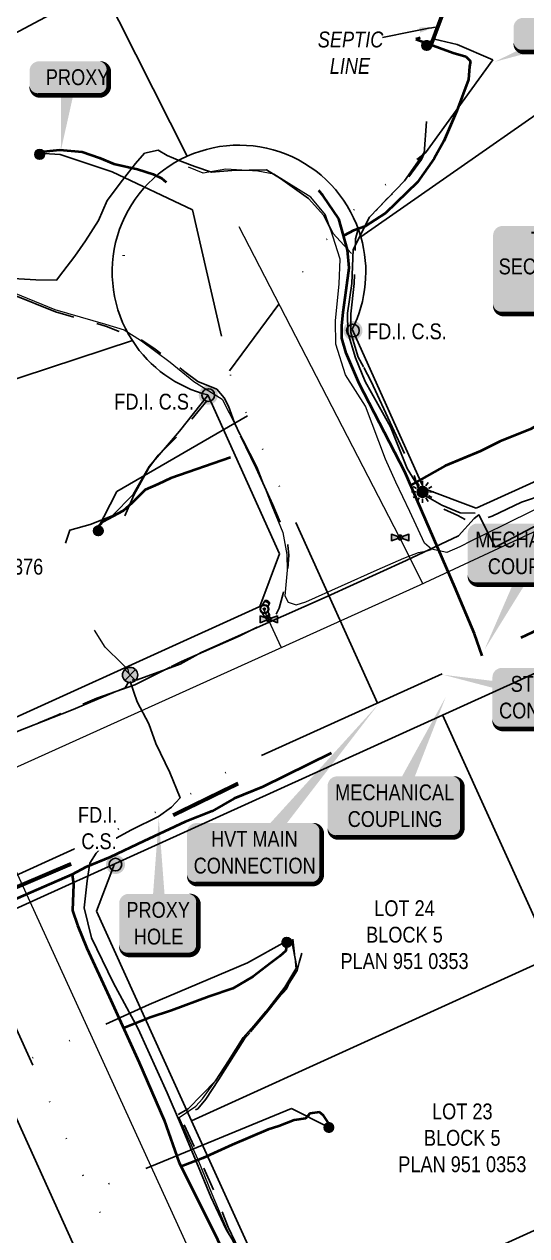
# Model space of a CAD drawing. Extents: x 312545 to 320442, y 5540407 to 5546054.
# Drawn here: x 316000.5 to 316063.9, y 5541826 to 5541978.8 of the extents above; entities that cross this region are included whole.
import ezdxf

# ---------------------------------------------------------------- set-up
doc = ezdxf.new("R2010")
doc.units = 0
doc.header["$LTSCALE"] = 5
for name, pattern in [('COOP2', [10, 5, -1, 0, -1, 0, -1, 0, -1, 0, -1]), ('DASHDOT', [25.4, 12.7, -6.35, 0, -6.35]), ('HIDDEN', [9.525, 6.35, -3.175]), ('POWERLINE5', [7.8, 2.4, -0.6, 0.6, -0.6, 0.6, -0.6, 2.4])]:
    doc.linetypes.add(name, pattern=pattern)
doc.layers.add('AS-FIBRE-OPTIC', color=7, linetype='foc-FIBREOP', lineweight=9, true_color=0xff9c38)
doc.layers.add('AS-WATER PIPE', color=7, linetype='foc-WATER', lineweight=9, true_color=0x8ac4ff)
doc.layers.add('AS-GENERAL', color=48, linetype='Continuous', lineweight=18)
doc.layers.add('AS-RECON EXISTING', color=151, linetype='DASHDOT', lineweight=40)
for name, color, linetype in [('AS-POWER-EXISTING', 72, 'POWERLINE5'), ('AS-POWER-EXISTING-PP-1000', 72, 'Continuous'), ('AS-Sewer San', 53, 'HIDDEN'), ('AS-Sewer San_1000', 53, 'HIDDEN'), ('AS-SYMBOL-1000', 7, 'Continuous'), ('AS-TELEPHONE', 224, 'foc-TEL'), ('L-MON-1000', 1, 'Continuous'), ('L-TITLEDB', 4, 'Continuous'), ('L-TITLEDB-T-1000', 4, 'Continuous'), ('P-APEX RECON-LINE LIST-1000', 240, 'Continuous'), ('P-APEX RECON-URBAN', 30, 'COOP2')]:
    doc.layers.add(name, color=color, linetype=linetype)
doc.styles.add('175L', font='ARIALN.TTF', dxfattribs={"height": 10})
doc.styles.add('80', font='ARIALN.TTF', dxfattribs={"height": 10})
doc.styles.add('80CG', font='ARIALN.TTF', dxfattribs={"height": 10})
doc.styles.add('foc-LtypeFont', font='ARIALN.TTF', dxfattribs={"height": 7.35})
doc.linetypes.add('foc-FIBREOP', pattern='A,10,-1,["FO",foc-LtypeFont,S=0.2,R=0,X=-0.5,Y=-0.75],-2.75', length=13.75)
doc.linetypes.add('foc-TEL', pattern='A,2,-1,["T",foc-LtypeFont,S=0.2,R=0,X=-0.425,Y=-0.75],-1.24,8', length=12.24)
doc.linetypes.add('foc-WATER', pattern='A,10,-1,["W",foc-LtypeFont,S=0.2,R=0,X=-0.425,Y=-0.75],-2', length=13)
doc.dimstyles.new('Compass 5 000', dxfattribs={"dimscale": 5, "dimtxt": 9, "dimasz": 2, "dimexe": 0.2, "dimexo": 0.0625, "dimgap": 0.5, "dimtad": 0, "dimtih": 1, "dimtoh": 1, "dimzin": 0, "dimdsep": 46, "dimtxsty": '80CG', "dimcen": 0.1, "dimse1": 1, "dimse2": 1, "dimclrd": 256, "dimclrt": 256, "dimaunit": 1, "dimadec": 4, "dimazin": 0, "dimtfac": 0.06, "dimtofl": 0, "dimtmove": 0, "dimatfit": 1, "dimfxl": 0.2, "dimtolj": 1, "dimtzin": 0, "dimlwd": -1, "dimarcsym": 0})

# ---------------------------------------------------------------- blocks, each defined once
blk = doc.blocks.new('fdia')
at = {"color": 255, "const_width": 1}
blk.add_lwpolyline([(-0.5, 0, 1), (0.5, 0, 1)], format="xyb", close=True, dxfattribs=at)
blk = doc.blocks.new('Fdiaa')
blk.add_blockref('fdia', (0, 0))
blk = doc.blocks.new('fdib')
at = {"color": 1, "const_width": 1.6}
blk.add_lwpolyline([(-0.4, 0, 1), (0.4, 0, 1)], format="xyb", close=True, dxfattribs=at)
at = {"color": 1}
blk.add_circle((0, 0), 0.8, dxfattribs=at)
blk = doc.blocks.new('Fdibb')
blk.add_blockref('fdib', (0, 0))
blk = doc.blocks.new('fdicc')
for name in ['Fdibb', 'Fdiaa']:
    blk.add_blockref(name, (0, 0))
blk = doc.blocks.new('FDI')
blk.add_blockref('fdicc', (0, 0))
blk = doc.blocks.new('*U488')
at = {"true_color": 0xffffa8}
h = blk.add_hatch(color=51, dxfattribs=at)
edge = h.paths.add_edge_path()
edge.add_line((-34, -28.5), (34, -28.5))
edge.add_arc((34, -22.5), 6, 270, 360)
edge.add_line((40, -22.5), (40, 21))
edge.add_arc((34, 21), 6, 0, 90)
edge.add_line((34, 27), (-34, 27))
edge.add_arc((-34, 21), 6, 90, 180)
edge.add_line((-40, 21), (-40, -22.5))
edge.add_arc((-34, -22.5), 6, 180, 270)
at = {"color": 240, "flags": 128}
blk.add_lwpolyline([(-34, -28.5, 3, 3, 0), (34, -28.5, 3, 3, 0.414214), (40, -22.5, 3, 3, 0), (40, 21, 3, 0, 0.414214), (34, 27, 0, 0, 0), (-34, 27, 0, 0, 0.414214), (-40, 21, 0, 0, 0), (-40, -22.5, 0, 3, 0.414214)], format="xyseb", close=True, dxfattribs=at)
for points in [[(27.76, 15.05, 0, 10, 0), (0, 0, 5, 5, 0)], [(10.3, -58.68, 0, 10, 0), (0, 0, 5, 5, 0)]]:
    blk.add_lwpolyline(points, format="xyseb", dxfattribs=at)
at = {"color": 4, "style": '80'}
blk.add_attdef('OTHER_001', (-14.7, -5), '', height=10, dxfattribs=at)
blk = doc.blocks.new('lightpole')
h = blk.add_hatch(color=255)
h.dxf.hatch_style = 1
h.paths.add_polyline_path([(-0.78, 0, 1), (0.78, 0, 1)])
h.paths.add_polyline_path([(0.68, 0, -1), (-0.68, 0, -1)], flags=16)
h = blk.add_hatch(color=13)
h.dxf.hatch_style = 1
edge = h.paths.add_edge_path()
edge.add_arc((0, 0), 0.682, 0, 360)
at = {"color": 13}
for p, q in [((-0.86, 0), (-1.38, 0)), ((-0.75, 0.43), (-1.19, 0.69)), ((-0.43, 0.75), (-0.69, 1.19)), ((0, 0.86), (0, 1.38)), ((0.43, 0.75), (0.69, 1.19)), ((0.75, 0.43), (1.19, 0.69)), ((0.86, 0), (1.38, 0)), ((-0.75, -0.43), (-1.19, -0.69)), ((-0.43, -0.75), (-0.69, -1.19)), ((0, -0.86), (0, -1.38)), ((0.43, -0.75), (0.69, -1.19)), ((0.75, -0.43), (1.19, -0.69))]:
    blk.add_line(p, q, dxfattribs=at)
blk.add_circle((0, 0), 0.682, dxfattribs=at)
blk = doc.blocks.new('*U498')
at = {"true_color": 0xffffa8}
h = blk.add_hatch(color=51, dxfattribs=at)
edge = h.paths.add_edge_path()
edge.add_line((-36.5, -20), (36.5, -20))
edge.add_arc((36.5, -14), 6, 270, 360)
edge.add_line((42.5, -14), (42.5, 12.5))
edge.add_arc((36.5, 12.5), 6, 0, 90)
edge.add_line((36.5, 18.5), (-36.5, 18.5))
edge.add_arc((-36.5, 12.5), 6, 90, 180)
edge.add_line((-42.5, 12.5), (-42.5, -14))
edge.add_arc((-36.5, -14), 6, 180, 270)
at = {"color": 240, "flags": 128}
blk.add_lwpolyline([(-36.5, -20, 3, 3, 0), (36.5, -20, 3, 3, 0.414214), (42.5, -14, 3, 3, 0), (42.5, 12.5, 3, 0, 0.414214), (36.5, 18.5, 0, 0, 0), (-36.5, 18.5, 0, 0, 0.414214), (-42.5, 12.5, 0, 0, 0), (-42.5, -14, 0, 3, 0.414214)], format="xyseb", close=True, dxfattribs=at)
for points in [[(-31.96, -61.03, 0, 10, 0), (0, 0, 5, 5, 0)], [(37.85, -2.3, 0, 10, 0), (0, 0, 5, 5, 0)]]:
    blk.add_lwpolyline(points, format="xyseb", dxfattribs=at)
at = {"color": 4, "style": '80'}
blk.add_attdef('OTHER_001', (-14.7, -5), '', height=10, dxfattribs=at)
blk = doc.blocks.new('*U499')
at = {"true_color": 0xffffa8}
h = blk.add_hatch(color=51, dxfattribs=at)
edge = h.paths.add_edge_path()
edge.add_line((-36.5, -20), (36.5, -20))
edge.add_arc((36.5, -14), 6, 270, 360)
edge.add_line((42.5, -14), (42.5, 12.5))
edge.add_arc((36.5, 12.5), 6, 0, 90)
edge.add_line((36.5, 18.5), (-36.5, 18.5))
edge.add_arc((-36.5, 12.5), 6, 90, 180)
edge.add_line((-42.5, 12.5), (-42.5, -14))
edge.add_arc((-36.5, -14), 6, 180, 270)
at = {"color": 240, "flags": 128}
for points in [[(32.04, 68.58, 0, 10, 0), (0, 0, 5, 5, 0)], [(37.85, -2.3, 0, 10, 0), (0, 0, 5, 5, 0)]]:
    blk.add_lwpolyline(points, format="xyseb", dxfattribs=at)
blk.add_lwpolyline([(-36.5, -20, 3, 3, 0), (36.5, -20, 3, 3, 0.414214), (42.5, -14, 3, 3, 0), (42.5, 12.5, 3, 0, 0.414214), (36.5, 18.5, 0, 0, 0), (-36.5, 18.5, 0, 0, 0.414214), (-42.5, 12.5, 0, 0, 0), (-42.5, -14, 0, 3, 0.414214)], format="xyseb", close=True, dxfattribs=at)
at = {"color": 4, "style": '80'}
blk.add_attdef('OTHER_001', (-14.7, -5), '', height=10, dxfattribs=at)
blk = doc.blocks.new('*U500')
at = {"true_color": 0xffffa8}
h = blk.add_hatch(color=51, dxfattribs=at)
edge = h.paths.add_edge_path()
edge.add_line((-36.5, -20), (36.5, -20))
edge.add_arc((36.5, -14), 6, 270, 360)
edge.add_line((42.5, -14), (42.5, 12.5))
edge.add_arc((36.5, 12.5), 6, 0, 90)
edge.add_line((36.5, 18.5), (-36.5, 18.5))
edge.add_arc((-36.5, 12.5), 6, 90, 180)
edge.add_line((-42.5, 12.5), (-42.5, -14))
edge.add_arc((-36.5, -14), 6, 180, 270)
at = {"color": 240, "flags": 128}
for points in [[(78.35, 93.58, 0, 10, 0), (0, 0, 5, 5, 0)], [(16.93, -5.74, 0, 10, 0), (0, 0, 5, 5, 0)]]:
    blk.add_lwpolyline(points, format="xyseb", dxfattribs=at)
blk.add_lwpolyline([(-36.5, -20, 3, 3, 0), (36.5, -20, 3, 3, 0.414214), (42.5, -14, 3, 3, 0), (42.5, 12.5, 3, 0, 0.414214), (36.5, 18.5, 0, 0, 0), (-36.5, 18.5, 0, 0, 0.414214), (-42.5, 12.5, 0, 0, 0), (-42.5, -14, 0, 3, 0.414214)], format="xyseb", close=True, dxfattribs=at)
at = {"color": 4, "style": '80'}
blk.add_attdef('OTHER_001', (-14.7, -5), '', height=10, dxfattribs=at)
blk = doc.blocks.new('*U501')
at = {"true_color": 0xffffa8}
h = blk.add_hatch(color=51, dxfattribs=at)
edge = h.paths.add_edge_path()
edge.add_line((-36.5, -20), (36.5, -20))
edge.add_arc((36.5, -14), 6, 270, 360)
edge.add_line((42.5, -14), (42.5, 12.5))
edge.add_arc((36.5, 12.5), 6, 0, 90)
edge.add_line((36.5, 18.5), (-36.5, 18.5))
edge.add_arc((-36.5, 12.5), 6, 90, 180)
edge.add_line((-42.5, 12.5), (-42.5, -14))
edge.add_arc((-36.5, -14), 6, 180, 270)
at = {"color": 240, "flags": 128}
for points in [[(-73.84, 14.2, 0, 10, 0), (0, 0, 5, 5, 0)], [(16.93, -5.74, 0, 10, 0), (0, 0, 5, 5, 0)]]:
    blk.add_lwpolyline(points, format="xyseb", dxfattribs=at)
blk.add_lwpolyline([(-36.5, -20, 3, 3, 0), (36.5, -20, 3, 3, 0.414214), (42.5, -14, 3, 3, 0), (42.5, 12.5, 3, 0, 0.414214), (36.5, 18.5, 0, 0, 0), (-36.5, 18.5, 0, 0, 0.414214), (-42.5, 12.5, 0, 0, 0), (-42.5, -14, 0, 3, 0.414214)], format="xyseb", close=True, dxfattribs=at)
at = {"color": 4, "style": '80'}
blk.add_attdef('OTHER_001', (-14.7, -5), '', height=10, dxfattribs=at)
blk = doc.blocks.new('RISER')
h = blk.add_hatch(color=255)
h.dxf.hatch_style = 1
edge = h.paths.add_edge_path()
edge.add_arc((0, 0), 0.7, 0, 360)
blk.add_hatch(color=13).paths.add_polyline_path([(0.58, -0.15), (-0.58, -0.15, 0.774597)])
at = {"color": 13}
blk.add_line((-0.58, -0.15), (0.58, -0.15), dxfattribs=at)
blk.add_circle((0, 0), 0.6, dxfattribs=at)
blk = doc.blocks.new('*U502')
at = {"true_color": 0xffffa8}
h = blk.add_hatch(color=51, dxfattribs=at)
edge = h.paths.add_edge_path()
edge.add_line((-29, -11.5), (29, -11.5))
edge.add_arc((29, -5.5), 6, 270, 360)
edge.add_line((35, -5.5), (35, 4))
edge.add_arc((29, 4), 6, 0, 90)
edge.add_line((29, 10), (-29, 10))
edge.add_arc((-29, 4), 6, 90, 180)
edge.add_line((-35, 4), (-35, -5.5))
edge.add_arc((-29, -5.5), 6, 180, 270)
at = {"color": 240, "flags": 128}
blk.add_lwpolyline([(-29, -11.5, 3, 3, 0), (29, -11.5, 3, 3, 0.414214), (35, -5.5, 3, 3, 0), (35, 4, 3, 0, 0.414214), (29, 10, 0, 0, 0), (-29, 10, 0, 0, 0.414214), (-35, 4, 0, 0, 0), (-35, -5.5, 0, 3, 0.414214)], format="xyseb", close=True, dxfattribs=at)
for points in [[(-46.86, -17.7, 0, 10, 0), (0, 0, 5, 5, 0)], [(28.48, 2.47, 0, 10, 0), (0, 0, 5, 5, 0)]]:
    blk.add_lwpolyline(points, format="xyseb", dxfattribs=at)
at = {"color": 4, "style": '80'}
blk.add_attdef('OTHER_001', (-14.7, -5), '', height=10, dxfattribs=at)
blk = doc.blocks.new('VALVE')
h = blk.add_hatch(color=255)
h.dxf.hatch_style = 1
edge = h.paths.add_edge_path()
edge.add_line((-0.33, 0.24), (-1.2, 0.59))
edge.add_line((-1.2, 0.59), (-1.2, -0.59))
edge.add_line((-1.2, -0.59), (-0.33, -0.24))
edge.add_arc((0, 0), 0.411, 215.8775, 324.1225)
edge.add_line((0.33, -0.24), (1.2, -0.59))
edge.add_line((1.2, -0.59), (1.2, 0.59))
edge.add_line((1.2, 0.59), (0.33, 0.24))
edge.add_arc((0, 0), 0.411, 35.8775, 144.1225)
at = {"color": 48}
for p, q in [((-1.1, 0.44), (-1.1, -0.44)), ((-0.29, 0.12), (-1.1, 0.44)), ((0.29, 0.12), (1.1, 0.44)), ((1.1, 0.44), (1.1, -0.44)), ((-1.1, -0.44), (-0.29, -0.12)), ((1.1, -0.44), (0.29, -0.12))]:
    blk.add_line(p, q, dxfattribs=at)
for radius in [0.311, 0.11]:
    blk.add_circle((0, 0), radius, dxfattribs=at)
blk = doc.blocks.new('Hydrant')
for points in [[(-2.9, 4.6), (0.4, 10.5), (0.6, 10.7), (0.8, 10.8), (1, 10.9), (1.3, 11), (1.6, 11), (1.9, 11), (2.3, 11), (2.6, 10.9), (2.9, 10.9), (3.3, 10.7), (3.6, 10.6), (4, 10.4), (4.4, 10.2), (4.8, 9.9), (5.2, 9.7), (5.5, 9.4), (5.8, 9.1), (6.1, 8.7), (6.3, 8.4), (6.4, 8.1), (6.5, 7.8), (6.6, 7.6), (6.6, 7.3), (6.5, 7), (4.4, 3.3)], [(-0.5, 8.9), (-0.3, 9.1), (-0.2, 9.2), (0, 9.3), (0.1, 9.3), (0.2, 9.4), (0.4, 9.4), (0.5, 9.4), (0.7, 9.5), (0.8, 9.5), (1, 9.5), (1.1, 9.4), (1.3, 9.4), (1.5, 9.4), (1.6, 9.4), (1.8, 9.3), (2, 9.3), (2.1, 9.2), (2.3, 9.2), (2.5, 9.1), (2.7, 9), (2.9, 8.9), (3.1, 8.9), (3.2, 8.7), (3.4, 8.6), (3.6, 8.5), (3.8, 8.4), (4, 8.3), (4.2, 8.1), (4.4, 8), (4.6, 7.8), (4.7, 7.7), (4.9, 7.5), (5, 7.4), (5.1, 7.2), (5.3, 7), (5.4, 6.9), (5.4, 6.7), (5.5, 6.6), (5.6, 6.4), (5.6, 6.3), (5.7, 6.2), (5.7, 6), (5.7, 5.9), (5.7, 5.7), (5.6, 5.5), (5.6, 5.4)], [(5.6, 5.5), (5.7, 5.8), (5.7, 5.9), (5.8, 6.1), (5.7, 6.3), (5.7, 6.4), (5.7, 6.5), (5.6, 6.7), (5.5, 6.8), (5.5, 7), (5.4, 7.1), (5.2, 7.3), (5.1, 7.4), (5, 7.6), (4.8, 7.8), (4.7, 7.9), (4.5, 8.1), (4.3, 8.2), (4.1, 8.4), (4, 8.5), (3.8, 8.6), (3.6, 8.7), (3.4, 8.9), (3.2, 9), (3, 9.1), (2.8, 9.1), (2.6, 9.2), (2.4, 9.3), (2.2, 9.3), (2.1, 9.4), (1.9, 9.4), (1.7, 9.5), (1.6, 9.5), (1.4, 9.5), (1.3, 9.6), (1.1, 9.6), (0.9, 9.6), (0.8, 9.6), (0.6, 9.6), (0.5, 9.5), (0.3, 9.5), (0.2, 9.5), (0.1, 9.4), (-0.1, 9.4), (-0.2, 9.2), (-0.3, 9.1), (-0.4, 9)], [(-2.9, -4.6), (0.4, -10.5), (0.6, -10.7), (0.8, -10.8), (1, -10.9), (1.3, -11), (1.6, -11), (1.9, -11), (2.3, -11), (2.6, -10.9), (2.9, -10.9), (3.3, -10.7), (3.6, -10.6), (4, -10.4), (4.4, -10.2), (4.8, -9.9), (5.2, -9.7), (5.5, -9.4), (5.8, -9.1), (6.1, -8.7), (6.3, -8.4), (6.4, -8.1), (6.5, -7.8), (6.6, -7.6), (6.6, -7.3), (6.5, -7), (4.4, -3.3)], [(-0.5, -8.9), (-0.3, -9.1), (-0.2, -9.2), (0, -9.3), (0.1, -9.3), (0.2, -9.4), (0.4, -9.4), (0.5, -9.4), (0.7, -9.5), (0.8, -9.5), (1, -9.5), (1.1, -9.4), (1.3, -9.4), (1.5, -9.4), (1.6, -9.4), (1.8, -9.3), (2, -9.3), (2.1, -9.2), (2.3, -9.2), (2.5, -9.1), (2.7, -9), (2.9, -8.9), (3.1, -8.9), (3.2, -8.7), (3.4, -8.6), (3.6, -8.5), (3.8, -8.4), (4, -8.3), (4.2, -8.1), (4.4, -8), (4.6, -7.8), (4.7, -7.7), (4.9, -7.5), (5, -7.4), (5.1, -7.2), (5.3, -7), (5.4, -6.9), (5.4, -6.7), (5.5, -6.6), (5.6, -6.4), (5.6, -6.3), (5.7, -6.2), (5.7, -6), (5.7, -5.9), (5.7, -5.7), (5.6, -5.5), (5.6, -5.4)], [(5.6, -5.5), (5.7, -5.8), (5.7, -5.9), (5.8, -6.1), (5.7, -6.3), (5.7, -6.4), (5.7, -6.5), (5.6, -6.7), (5.5, -6.8), (5.5, -7), (5.4, -7.1), (5.2, -7.3), (5.1, -7.4), (5, -7.6), (4.8, -7.8), (4.7, -7.9), (4.5, -8.1), (4.3, -8.2), (4.1, -8.4), (4, -8.5), (3.8, -8.6), (3.6, -8.7), (3.4, -8.9), (3.2, -9), (3, -9.1), (2.8, -9.1), (2.6, -9.2), (2.4, -9.3), (2.2, -9.3), (2.1, -9.4), (1.9, -9.4), (1.7, -9.5), (1.6, -9.5), (1.4, -9.5), (1.3, -9.6), (1.1, -9.6), (0.9, -9.6), (0.8, -9.6), (0.6, -9.6), (0.5, -9.5), (0.3, -9.5), (0.2, -9.5), (0.1, -9.4), (-0.1, -9.4), (-0.2, -9.2), (-0.3, -9.1), (-0.4, -9)]]:
    blk.add_lwpolyline(points)
for points in [[(-0.2, -1.2), (-0.2, -1.1, -0.174095), (-0.9, -0.7), (-1, -0.7, -0.150437), (-1.2, 0), (-1, -0.2), (-0.9, 0, 0.150437), (-0.8, -0.5), (-0.8, -0.6, 0.168265), (-0.2, -1), (-0.2, -0.9), (0, -1)], [(-0.1, -0.6), (-0.6, -0.1, -0.414213), (-0.6, 0.1), (-0.1, 0.6, -0.414214), (0.1, 0.6), (0.6, 0.1, -0.414213), (0.6, -0.1), (0.1, -0.6, -0.414214)]]:
    blk.add_lwpolyline(points, format="xyb", close=True)
blk.add_lwpolyline([(4.7, -2.9), (4.7, -3, 0.286746), (4.7, 3), (4.7, 2.9)], format="xyb")
for radius in [5.5, 4.7, 1.3, 0.8]:
    blk.add_circle((0, 0), radius)
blk = doc.blocks.new('*U503')
at = {"true_color": 0xffffa8}
h = blk.add_hatch(color=51, dxfattribs=at)
edge = h.paths.add_edge_path()
edge.add_line((-19, -20), (19, -20))
edge.add_arc((19, -14), 6, 270, 360)
edge.add_line((25, -14), (25, 12.5))
edge.add_arc((19, 12.5), 6, 0, 90)
edge.add_line((19, 18.5), (-19, 18.5))
edge.add_arc((-19, 12.5), 6, 90, 180)
edge.add_line((-25, 12.5), (-25, -14))
edge.add_arc((-19, -14), 6, 180, 270)
at = {"color": 240, "flags": 128}
for points in [[(0, 66.42, 0, 10, 0), (0, 0, 5, 5, 0)], [(14.33, -4.19, 0, 10, 0), (0, 0, 5, 5, 0)]]:
    blk.add_lwpolyline(points, format="xyseb", dxfattribs=at)
blk.add_lwpolyline([(-19, -20, 3, 3, 0), (19, -20, 3, 3, 0.414214), (25, -14, 3, 3, 0), (25, 12.5, 3, 0, 0.414214), (19, 18.5, 0, 0, 0), (-19, 18.5, 0, 0, 0.414214), (-25, 12.5, 0, 0, 0), (-25, -14, 0, 3, 0.414214)], format="xyseb", close=True, dxfattribs=at)
at = {"color": 4, "style": '80'}
blk.add_attdef('OTHER_001', (-14.7, -5), '', height=10, dxfattribs=at)
blk = doc.blocks.new('POWERPOLE')
h = blk.add_hatch(color=255)
edge = h.paths.add_edge_path()
edge.add_arc((0, 0), 0.96, 0, 360)
at = {"linetype": 'Continuous'}
for p, q in [((0.68, -0.68), (-0.68, 0.68)), ((-0.68, -0.68), (0.68, 0.68))]:
    blk.add_line(p, q, dxfattribs=at)
blk.add_circle((0, 0), 0.96, dxfattribs=at)
blk = doc.blocks.new('*U508')
at = {"true_color": 0xffffa8}
h = blk.add_hatch(color=51, dxfattribs=at)
edge = h.paths.add_edge_path()
edge.add_line((-19, -11.5), (19, -11.5))
edge.add_arc((19, -5.5), 6, 270, 360)
edge.add_line((25, -5.5), (25, 4))
edge.add_arc((19, 4), 6, 0, 90)
edge.add_line((19, 10), (-19, 10))
edge.add_arc((-19, 4), 6, 90, 180)
edge.add_line((-25, 4), (-25, -5.5))
edge.add_arc((-19, -5.5), 6, 180, 270)
at = {"color": 240, "flags": 128}
blk.add_lwpolyline([(-19, -11.5, 3, 3, 0), (19, -11.5, 3, 3, 0.414214), (25, -5.5, 3, 3, 0), (25, 4, 3, 0, 0.414214), (19, 10, 0, 0, 0), (-19, 10, 0, 0, 0.414214), (-25, 4, 0, 0, 0), (-25, -5.5, 0, 3, 0.414214)], format="xyseb", close=True, dxfattribs=at)
for points in [[(-5.27, -46.5, 0, 10, 0), (0, 0, 5, 5, 0)], [(14.33, -4.19, 0, 10, 0), (0, 0, 5, 5, 0)]]:
    blk.add_lwpolyline(points, format="xyseb", dxfattribs=at)
at = {"color": 4, "style": '80'}
blk.add_attdef('OTHER_001', (-14.7, -5), '', height=10, dxfattribs=at)

msp = doc.modelspace()

# ---------------------------------------------------------------- linework, layer by layer
at = {"layer": 'AS-FIBRE-OPTIC', "flags": 128}
for points in [[(316069.325, 5541921.497), (316069.181, 5541920.707), (316069.057, 5541919.841), (316068.563, 5541918.927), (316067.397, 5541918.398), (316064.852, 5541917.546), (316061.052, 5541915.652), (316056.915, 5541913.641), (316055.462, 5541912.866), (316053.81, 5541912.138), (316051.882, 5541912.571), (316050.972, 5541913.322), (316049.137, 5541917.321), (316047.354, 5541921.034), (316046.057, 5541923.948), (316043.528, 5541930.617), (316041.022, 5541934.578), (316039.8, 5541938.44), (316039.771, 5541941.394), (316040.223, 5541946.049), (316040.354, 5541949.167), (316039.427, 5541952.072), (316038.496, 5541954.73), (316036.658, 5541956.972), (316031.977, 5541959.885), (316029.949, 5541960.267), (316025.93, 5541960.515), (316023.076, 5541960.023), (316021.188, 5541960.775)], [(315989.799, 5541946.813), (315996.67, 5541945.883), (315999.194, 5541944.895), (316004.316, 5541942.802), (316010.732, 5541940.939), (316013.096, 5541940.262), (316015.272, 5541938.878), (316018.896, 5541936.158), (316021.872, 5541933.718), (316025.453, 5541931.506), (316029.808, 5541922.948), (316031.701, 5541918.027), (316033.093, 5541914.676), (316033.606, 5541911.904), (316033.65, 5541909.938), (316033.365, 5541906.68), (316033.798, 5541905.874), (316034.805, 5541905.558), (316036.025, 5541905.953), (316045.036, 5541909.961), (316048.375, 5541911.431), (316050.239, 5541912.138), (316051.318, 5541912.377), (316051.811, 5541912.523)], [(316013.697, 5541896.826), (316013.605, 5541897.379), (316012.83, 5541898.127), (316010.695, 5541900.231), (316009.352, 5541902.342)], [(316032.522, 5541812.476), (316027.941, 5541823.109), (316026.118, 5541826.647), (316024.206, 5541831.231), (316022.406, 5541835.563), (316020.956, 5541838.805), (316020.342, 5541840.207), (316020.029, 5541840.871), (316022.138, 5541842.324), (316022.986, 5541843.243), (316024.826, 5541845.82), (316026.386, 5541847.96), (316028.187, 5541850.945), (316030.963, 5541854.272), (316033.601, 5541857.115), (316034.091, 5541858.145), (316034.784, 5541859.636), (316034.607, 5541861.489), (316034.413, 5541863.39)]]:
    msp.add_lwpolyline(points, dxfattribs=at)
at = {"layer": 'AS-GENERAL', "const_width": 0.5, "flags": 128}
for points in [[(316019.263, 5541879.018), (316027.475, 5541883.017)], [(315989.748, 5541865.783), (316006.399, 5541872.883)]]:
    msp.add_lwpolyline(points, dxfattribs=at)
at = {"layer": 'AS-POWER-EXISTING', "flags": 128}
for points in [[(316069.801, 5541921.6), (316068.157, 5541920.211), (316066.209, 5541919.496), (316063.215, 5541918.495), (316059.509, 5541916.73), (316057.915, 5541916.283), (316056.614, 5541916.083), (316055.196, 5541916.811), (316052.495, 5541918.039), (316050.983, 5541919.175), (316050.359, 5541919.78), (316049.405, 5541922.678), (316046.9, 5541928.026), (316044.254, 5541933.748), (316042.628, 5541936.818), (316042.2, 5541938.169), (316041.695, 5541939.923), (316041.672, 5541942.248), (316042.118, 5541946.091), (316042.216, 5541949.131), (316042.261, 5541951.729), (316042.64, 5541953.094), (316044.191, 5541954.51), (316046.247, 5541956.763), (316048.48, 5541958.858), (316050.615, 5541961.724), (316050.967, 5541962.492), (316051.222, 5541966.529)], [(315995.491, 5541946.031), (315998.986, 5541944.709), (316004.404, 5541942.536), (316010.853, 5541940.667), (316015.317, 5541938.921), (316017.017, 5541937.807), (316019.149, 5541936.207), (316020.735, 5541934.95), (316022.367, 5541933.735), (316024.799, 5541932.778), (316025.71, 5541931.662), (316026.24, 5541930.627), (316026.999, 5541928.506), (316029.744, 5541922.799), (316031.856, 5541918.168), (316033.353, 5541914.555), (316033.761, 5541913.099), (316033.848, 5541911.828), (316033.728, 5541909.76), (316033.139, 5541906.99), (316032.641, 5541905.151), (316031.945, 5541903.751), (316027.595, 5541901.615), (316020.316, 5541898.393), (316014.437, 5541895.485), (316009.655, 5541893.77), (316004.747, 5541891.69), (315997.366, 5541888.595), (315987.848, 5541884.5), (315978.006, 5541880.089), (315968.638, 5541875.391), (315962.678, 5541873.047), (315959.894, 5541872.195)], [(316013.163, 5541916.775), (316013.77, 5541918.131), (316014.291, 5541919.385), (316016.179, 5541922.849), (316017.389, 5541924.424), (316018.826, 5541925.803), (316020.282, 5541927.326), (316023.562, 5541931.315), (316023.74, 5541932.142), (316023.755, 5541933.12)], [(316030.413, 5541818.048), (316029.212, 5541820.831), (316026.23, 5541827.041), (316024.553, 5541831.329), (316022.688, 5541835.478), (316020.559, 5541840.24), (316020.349, 5541840.852), (316020.929, 5541841.426), (316022.379, 5541841.972), (316023.388, 5541843.207), (316024.982, 5541845.647), (316028.29, 5541850.811), (316031.059, 5541854.103), (316033.509, 5541857.173), (316034.906, 5541859.416), (316035.188, 5541860.449), (316035.545, 5541861.803), (316036.41, 5541864.008)]]:
    msp.add_lwpolyline(points, dxfattribs=at)
at = {"layer": 'AS-RECON EXISTING', "flags": 128}
for points in [[(316050.452, 5541977.076), (316049.883, 5541976.915), (316054.596, 5541975.18), (316056.207, 5541974.705), (316056.79, 5541974.128), (316056.667, 5541973.461), (316056.536, 5541971.838), (316055.087, 5541967.883), (316053.413, 5541964.029), (316052.212, 5541961.874), (316050.096, 5541958.875), (316046.073, 5541954.975), (316043.462, 5541953.271), (316042.857, 5541953.052), (316042.023, 5541952.777), (316040.86, 5541952.162)], [(316002.058, 5541962.663), (316004.949, 5541962.955), (316007.769, 5541962.708), (316009.987, 5541961.959), (316011.773, 5541961.189), (316014.751, 5541960.525), (316016.743, 5541959.873), (316017.782, 5541959.38), (316018.386, 5541958.865)], [(316058.284, 5541899.131), (316057.313, 5541901.896), (316054.83, 5541907.768), (316048.505, 5541922.343), (316042.764, 5541933.496), (316041.107, 5541937.285), (316040.573, 5541939.21), (316040.57, 5541940.751), (316040.712, 5541942.49), (316041.106, 5541945.243), (316041.492, 5541948.057), (316041.259, 5541950.343), (316040.166, 5541954.233), (316038.195, 5541957.167), (316036.624, 5541959.006), (316031.773, 5541961.241), (316022.981, 5541960.909), (316018.739, 5541959.152), (316016.567, 5541957.193), (316015.03, 5541955.295), (316013.283, 5541951.937), (316012.806, 5541948.131), (316013.203, 5541946.076), (316014.18, 5541941.983), (316015.648, 5541940.121), (316017.098, 5541938.465), (316020.317, 5541936.116), (316022.371, 5541934.744), (316024.239, 5541932.8), (316025.106, 5541931.371), (316026.486, 5541928.225), (316027.576, 5541925.747), (316027.817, 5541924.832), (316027.618, 5541924.575), (316027.557, 5541924.532), (316018.969, 5541921.537), (316017.392, 5541920.788), (316015.755, 5541920.067), (316014.037, 5541918.362), (316012.967, 5541917.434), (316010.369, 5541916.043), (316009.471, 5541915.026)], [(316070.232, 5541934.534), (316071.623, 5541933.521), (316071.986, 5541933.013), (316072.052, 5541932.225), (316071.795, 5541931.408), (316070.598, 5541930.908), (316067.665, 5541929.552), (316064.353, 5541927.698), (316060.499, 5541926.163), (316058.073, 5541924.959), (316053.585, 5541923.087), (316049.267, 5541920.632)], [(316120.943, 5541927.64), (316112.917, 5541923.854), (316107.369, 5541921.23), (316102.333, 5541919.108), (316098.499, 5541917.139), (316096.506, 5541916.215), (316090.186, 5541913.485), (316081.668, 5541909.929), (316073.849, 5541906.445), (316065.311, 5541902.411), (316058.329, 5541899.141), (316053.179, 5541896.846), (316054.431, 5541894.053), (316046.479, 5541890.139)], [(316039.21, 5541886.838), (316030.583, 5541882.616), (316026.97, 5541881.131), (316024.181, 5541879.549), (316020.783, 5541878.193), (316015.584, 5541875.764), (316011.302, 5541873.719), (316008.245, 5541872.483), (316006.529, 5541871.557), (315994.18, 5541866.203), (315986.323, 5541862.645), (315986.127, 5541862.622), (315976.015, 5541857.833), (315965.726, 5541853.402), (315950.495, 5541846.471), (315945.685, 5541844.045), (315941.685, 5541842.19), (315939.96, 5541841.259), (315938.644, 5541840.803), (315937.588, 5541840.677), (315936.628, 5541842.303), (315934.991, 5541845.354), (315932.44, 5541850.36), (315930.509, 5541855.965), (315928.632, 5541860.469), (315927.856, 5541862.435), (315925.516, 5541866.628), (315924.131, 5541870.741), (315922.585, 5541873.801), (315921.558, 5541875.678), (315920.049, 5541877.45), (315918.578, 5541879.431), (315916.134, 5541881.825), (315914.195, 5541884.029), (315911.553, 5541887.849), (315910.028, 5541890.201), (315909.347, 5541892.359), (315909.665, 5541894.976), (315911.523, 5541898.053), (315914.118, 5541901.059), (315916.538, 5541902.8), (315919.555, 5541904.211), (315925.745, 5541904.099), (315929.798, 5541902.508), (315932.829, 5541899.354), (315934.517, 5541895.417), (315934.711, 5541892.561), (315934.955, 5541888.784), (315935.163, 5541886.119)], [(316006.524, 5541871.582), (316006.697, 5541870.306), (316006.586, 5541867.009), (316007.206, 5541865.142), (316008.394, 5541862.269), (316011.173, 5541856.158), (316014.969, 5541847.844), (316018.12, 5541840.541), (316020.043, 5541835.168), (316024.684, 5541825.89), (316027.358, 5541819.989), (316030.146, 5541813.089), (316033.087, 5541807.028), (316034.457, 5541804.119), (316034.521, 5541803.585), (316034.769, 5541802.89), (316035.637, 5541800.886), (316037.329, 5541797.51), (316038.839, 5541793.996), (316040.903, 5541789.934), (316043.546, 5541783.286), (316045.473, 5541776.481), (316048.82, 5541769.066), (316051.264, 5541763.126), (316053.643, 5541756.048), (316057.935, 5541744.923), (316060.117, 5541738.775), (316062.418, 5541732.666), (316064.456, 5541727.539), (316066.332, 5541723.388), (316069.325, 5541714.738), (316072.107, 5541707.249), (316072.409, 5541704.543), (316073.164, 5541701.555), (316076.381, 5541694.817), (316079.132, 5541689.251), (316081.797, 5541682.666), (316083.153, 5541678.895), (316084.089, 5541676.429)], [(316033.622, 5541863.064), (316033.506, 5541861.928), (316032.746, 5541861.244), (316031.535, 5541860.37), (316029.348, 5541858.69), (316026.817, 5541857.17), (316023.832, 5541856.136), (316019.045, 5541854.403), (316016.354, 5541853.515), (316013.018, 5541852.144)], [(316039.265, 5541839.644), (316038.228, 5541841.138), (316037.754, 5541841.576), (316036.537, 5541841.396), (316035.968, 5541840.775), (316034.553, 5541840.553), (316032.607, 5541839.803), (316031.28, 5541839.38), (316026.705, 5541837.442), (316023.019, 5541835.741), (316020.26, 5541834.717)]]:
    msp.add_lwpolyline(points, dxfattribs=at)
at = {"layer": 'AS-Sewer San', "const_width": 0.5, "flags": 128}
msp.add_lwpolyline([(316053.422, 5541980.488), (316051.713, 5541975.922)], dxfattribs=at)
at = {"layer": 'AS-TELEPHONE', "flags": 128}
for points in [[(315989.602, 5541946.622), (315996.87, 5541945.784), (315999.057, 5541946.711), (316001.92, 5541946.542), (316004.563, 5541946.525), (316005.363, 5541947.581), (316006.868, 5541949.524), (316008.203, 5541951.474), (316009.847, 5541954.041), (316010.94, 5541956.568), (316012.873, 5541959.14), (316014.522, 5541961.241), (316015.668, 5541962.531), (316017.357, 5541962.9), (316018.498, 5541962.221), (316020.106, 5541961.582), (316021.988, 5541960.848), (316024.106, 5541960.144), (316026.668, 5541960.338), (316031.029, 5541960.42), (316032.833, 5541959.335), (316036.337, 5541956.805), (316038.276, 5541954.67), (316039.423, 5541952.428), (316041.764, 5541949.894)], [(316057.374, 5541917.132), (316055.497, 5541917.148), (316053.195, 5541918.145), (316050.822, 5541919.467), (316048.792, 5541922.76), (316046.7, 5541928.006), (316043.517, 5541933.744), (316042.267, 5541936.722), (316041.3, 5541939.902), (316041.274, 5541942.34), (316041.822, 5541946.107), (316041.987, 5541950.381), (316044.039, 5541954.468), (316048.478, 5541959.058), (316050.424, 5541961.871), (316050.963, 5541962.619)], [(316014.082, 5541896.056), (316014.722, 5541896.094), (316020.144, 5541898.052), (316022.793, 5541899.565), (316030.229, 5541902.885), (316038.721, 5541906.625), (316048.677, 5541911.165), (316055.26, 5541914.256), (316057.256, 5541916.428), (316057.855, 5541916.909), (316059.914, 5541912.844), (316071.543, 5541918.985), (316081.865, 5541923.71), (316089.429, 5541926.713), (316101.096, 5541932.019), (316110.146, 5541936.421), (316119.931, 5541940.938), (316127.765, 5541944.613), (316126.322, 5541947.588)], [(316005.677, 5541913.318), (316006.21, 5541914.955), (316008.808, 5541915.697), (316011.591, 5541916.775), (316014.233, 5541919.471), (316016.24, 5541923.022), (316020.064, 5541927.454), (316023.6, 5541931.922)], [(315950.119, 5541868.199), (315950.65, 5541867.599), (315952.137, 5541867.763), (315957.032, 5541870.451), (315960.459, 5541871.636), (315962.73, 5541872.875), (315968.545, 5541875.524), (315977.949, 5541880.236), (315987.74, 5541884.595), (315997.179, 5541888.642), (316006.446, 5541892.273), (316011.735, 5541894.491), (316013.201, 5541895.093), (316013.621, 5541895.788)], [(316013.855, 5541895.874), (316014.721, 5541893.316), (316016.181, 5541890.53), (316017.066, 5541888.062), (316018.855, 5541884.391), (316020.147, 5541881.231), (316019.071, 5541880.032), (316017.422, 5541878.874), (316013.992, 5541877.175), (316010.708, 5541875.352), (316009.547, 5541874.217), (316008.769, 5541872.969), (316008.437, 5541870.756), (316008.035, 5541867.329), (316008.962, 5541863.534), (316011.702, 5541857.921), (316014.844, 5541852.094), (316018.507, 5541843.986), (316020.179, 5541840.082), (316022.234, 5541835.24), (316024.017, 5541830.892), (316025.964, 5541826.769), (316028.34, 5541822.813), (316030.953, 5541817.839), (316032.46, 5541814.292), (316032.7, 5541813.957), (316033.209, 5541813.815)], [(316019.904, 5541841.274), (316021.149, 5541842.002), (316024.63, 5541845.518), (316026.243, 5541848.036), (316028.107, 5541850.966), (316030.855, 5541854.071), (316033.372, 5541857.326), (316034.861, 5541859.855), (316034.221, 5541863.331)]]:
    msp.add_lwpolyline(points, dxfattribs=at)
at = {"layer": 'AS-WATER PIPE', "flags": 128}
for points in [[(315921.712, 5541908.244), (315921.934, 5541901.188), (315922.274, 5541900.449), (315941.781, 5541858.743), (315955.43, 5541865.141), (315955.43, 5541865.101), (315994.387, 5541882.83), (316050.43, 5541908.081), (316111.811, 5541936.674), (316145.437, 5541951.485), (316225.846, 5541988.429), (316362.727, 5542052.792)], [(316050.788, 5541908.25), (316047.806, 5541914.179), (316027.585, 5541953.223)], [(316032.9, 5541900.207), (316030.643, 5541905.136)], [(315994.421, 5541882.839), (316030.379, 5541804.303), (316073.211, 5541693.499), (316073.221, 5541693.49), (316211.79, 5541388.35), (316216.808, 5541378.109), (316219.978, 5541371.699), (316222.392, 5541367.278), (316223.088, 5541366.031)]]:
    msp.add_lwpolyline(points, dxfattribs=at)
at = {"layer": 'L-TITLEDB', "flags": 128}
for points in [[(315936.356, 5541838.651), (316294.604, 5542001.094)], [(316010.28, 5541983.522), (315958.067, 5541955.709)], [(316021.027, 5541962.134), (316010.28, 5541983.522)], [(316078.183, 5541976.544), (316042.96, 5541951.958)], [(316050.918, 5541920.236), (316041.854, 5541940.31)], [(315971.928, 5541925.037), (316014.119, 5541938.888)], [(316057.527, 5541917.745), (316096.684, 5541935.513)], [(316032.704, 5541911.971), (316023.649, 5541932.028)], [(316050.918, 5541920.236), (316057.527, 5541917.745)], [(316030.207, 5541905.348), (316032.704, 5541911.971)], [(315989.227, 5541886.754), (316030.207, 5541905.348)], [(316053.272, 5541891.665), (316065.869, 5541863.887)], [(316053.272, 5541891.665), (316065.869, 5541863.887)], [(316009.602, 5541866.9), (316011.851, 5541872.883)], [(316009.602, 5541866.9), (316021.584, 5541840.484)], [(316067.108, 5541861.154), (316021.584, 5541840.484)], [(315991.39, 5541858.635), (316010.575, 5541816.307)], [(315991.39, 5541858.635), (316010.575, 5541816.307)], [(316021.584, 5541840.484), (316034.186, 5541812.703)], [(316079.704, 5541833.385), (316034.186, 5541812.703)]]:
    msp.add_lwpolyline(points, dxfattribs=at)
for points in [[(316042.96, 5541951.958, 0.4569757), (316021.027, 5541962.134)], [(316021.027, 5541962.134, 0.4590912), (316014.119, 5541938.888)], [(316041.854, 5541940.31, 0.1894839), (316042.96, 5541951.958)], [(316014.119, 5541938.888, 0.1901251), (316023.649, 5541932.028)]]:
    msp.add_lwpolyline(points, format="xyb", dxfattribs=at)
at = {"layer": 'P-APEX RECON-URBAN', "flags": 128}
for points in [[(316051.135, 5541976.26), (316052.261, 5541976.919), (316055.124, 5541976.245), (316059.602, 5541974.322), (316051.097, 5541962.586), (316040.416, 5541954.038), (316026.385, 5541935.065)], [(316002.279, 5541962.519), (316005.026, 5541962.374), (316011.551, 5541960.191), (316021.711, 5541955.384)], [(316045.056, 5541893.165), (316026.706, 5541933.666), (316021.722, 5541955.381)], [(316009.68, 5541915.026), (316012.163, 5541919.852), (316028.643, 5541929.411)], [(316053.207, 5541896.85), (316026.663, 5541884.877), (316019.752, 5541880.659), (315939.3, 5541844.084)], [(315987.134, 5541865.833), (315987.419, 5541865.283), (315994.641, 5541862.663), (316015.235, 5541817.514), (316027.174, 5541790.701), (316033.283, 5541776.821), (316045.835, 5541743.833), (316064.309, 5541693.177), (316074.622, 5541666.229), (316126.108, 5541554.97), (316138.455, 5541528.42), (316166.555, 5541467.917), (316200.508, 5541394.862), (316204.242, 5541386.699), (316198.848, 5541372.698)], [(316033.477, 5541863.095), (316028.645, 5541860.402), (316016.249, 5541855.155), (316001.193, 5541848.278)], [(316038.79, 5541839.731), (316034.222, 5541842.036), (316008.828, 5541831.572)]]:
    msp.add_lwpolyline(points, dxfattribs=at)

# ---------------------------------------------------------------- block references
at = {"layer": 'AS-POWER-EXISTING-PP-1000', "xscale": 0.9996840038851079, "yscale": 0.9996840038851079, "zscale": 0.9996840038851079}
msp.add_blockref('POWERPOLE', (316013.836, 5541896.708), dxfattribs=at)
at = {"layer": 'AS-SYMBOL-1000'}
for name, p, xscale, yscale, zscale in [('RISER', (316051.262, 5541976.116), 0.9996840038851079, 0.9996840038851079, 0.9996840038851079), ('RISER', (316002.422, 5541962.38), 0.9996840038851079, 0.9996840038851079, 0.9996840038851079), ('lightpole', (316050.743, 5541919.798), 0.9996840038851079, 0.9996840038851079, 0.9996840038851079), ('RISER', (316009.82, 5541914.902), 0.9996840038851079, 0.9996840038851079, 0.9996840038851079), ('Hydrant', (316030.78, 5541905.023), 0.09996840038851107, 0.09996840038851107, 0.09996840038851107), ('RISER', (316033.61, 5541862.987), 0.9996840038851079, 0.9996840038851079, 0.9996840038851079), ('RISER', (316038.921, 5541839.63), 0.9996840038851079, 0.9996840038851079, 0.9996840038851079)]:
    msp.add_blockref(name, p, dxfattribs=dict(at, xscale=xscale, yscale=yscale, zscale=zscale))
at = {"layer": 'AS-SYMBOL-1000', "color": 6, "xscale": 0.9996840038851079, "yscale": 0.9996840038851079, "zscale": 0.9996840038851079}
for p in [(316047.914, 5541914.05), (316031.33, 5541903.743)]:
    msp.add_blockref('VALVE', p, dxfattribs=at)
at = {"layer": 'L-MON-1000'}
for p in [(316041.961, 5541940.155), (316023.703, 5541932.011), (316011.991, 5541872.8)]:
    msp.add_blockref('FDI', p, dxfattribs=at)
at = {"layer": 'P-APEX RECON-LINE LIST-1000', "xscale": 0.2000000000000001, "yscale": 0.2000000000000001, "zscale": 0.2000000000000001}
for name, p, values in [('*U502', (316069.233, 5541977.592), {'OTHER_001': 'BELLHOLE'}), ('*U508', (316006.143, 5541972.113), {'OTHER_001': 'PROXY'})]:
    msp.add_blockref(name, p, dxfattribs=at).add_auto_attribs(values)
at = {"layer": 'P-APEX RECON-LINE LIST-1000'}
ref = msp.add_blockref('*U488', (316067.646, 5541947.949), dxfattribs=dict(at, xscale=0.2000000000000001, yscale=0.2000000000000001, zscale=0.2000000000000001))
ref.add_attrib('OTHER_001', 'TIE-IN', (316064.404, 5541950.612), dxfattribs={"layer": '0', "color": 4, "height": 2, "style": '80'})
ref.add_attrib('OTHER_002', 'SECONDARY', (316060.349, 5541947.243), dxfattribs={"layer": '0', "color": 4, "height": 2, "style": '80'})
ref.add_attrib('OTHER_003', '(X3)', (316065.483, 5541943.875), dxfattribs={"layer": '0', "color": 4, "height": 2, "style": '80'})
ref = msp.add_blockref('*U498', (316064.953, 5541912.111), dxfattribs=dict(at, xscale=0.2000000000000001, yscale=0.2000000000000001, zscale=0.2000000000000001))
ref.add_attrib('OTHER_001', 'MECHANICAL', (316057.402, 5541912.795), dxfattribs={"layer": '0', "color": 4, "height": 2, "style": '80'})
ref.add_attrib('OTHER_002', 'COUPLING', (316058.985, 5541909.426), dxfattribs={"layer": '0', "color": 4, "height": 2, "style": '80'})
ref = msp.add_blockref('*U501', (316068.061, 5541893.905), dxfattribs=dict(at, xscale=0.2000000000000001, yscale=0.2000000000000001, zscale=0.2000000000000001))
ref.add_attrib('OTHER_001', 'STUB MAIN', (316061.868, 5541894.588), dxfattribs={"layer": '0', "color": 4, "height": 2, "style": '80'})
ref.add_attrib('OTHER_002', 'CONNECTION', (316060.403, 5541891.22), dxfattribs={"layer": '0', "color": 4, "height": 2, "style": '80'})
ref = msp.add_blockref('*U500', (316029.515, 5541874.331), dxfattribs=dict(at, xscale=0.2000000000000001, yscale=0.2000000000000001, zscale=0.2000000000000001))
ref.add_attrib('OTHER_001', 'HVT MAIN', (316024.05, 5541875.032), dxfattribs={"layer": '0', "color": 4, "height": 2, "style": '80'})
ref.add_attrib('OTHER_002', 'CONNECTION', (316021.857, 5541871.663), dxfattribs={"layer": '0', "color": 4, "height": 2, "style": '80'})
ref = msp.add_blockref('*U499', (316047.264, 5541880.221), dxfattribs=dict(at, xscale=0.2000000000000001, yscale=0.2000000000000001, zscale=0.2000000000000001))
ref.add_attrib('OTHER_001', 'MECHANICAL', (316039.713, 5541880.905), dxfattribs={"layer": '0', "color": 4, "height": 2, "style": '80'})
ref.add_attrib('OTHER_002', 'COUPLING', (316041.296, 5541877.536), dxfattribs={"layer": '0', "color": 4, "height": 2, "style": '80'})
ref = msp.add_blockref('*U503', (316017.455, 5541865.397), dxfattribs=dict(at, xscale=0.2000000000000001, yscale=0.2000000000000001, zscale=0.2000000000000001))
ref.add_attrib('OTHER_001', 'PROXY', (316013.365, 5541866.08), dxfattribs={"layer": '0', "color": 4, "height": 2, "style": '80'})
ref.add_attrib('OTHER_002', 'HOLE', (316014.309, 5541862.712), dxfattribs={"layer": '0', "color": 4, "height": 2, "style": '80'})

# ---------------------------------------------------------------- texts
at = {"layer": 'AS-Sewer San_1000', "linetype": 'Continuous', "insert": (316037.433, 5541977.869), "char_height": 2, "attachment_point": 1, "style": '175L'}
msp.add_mtext_dynamic_manual_height_columns('\\pi0.091173;{\\fArial Narrow|b0|i1|c0|p34;SEPTIC\\P\\pi1.5973;LINE}', width=8.31332, gutter_width=50, heights=[0], dxfattribs=at)
at = {"layer": 'L-TITLEDB-T-1000', "char_height": 1.99937, "attachment_point": 1, "style": '175L'}
for s, heights, insert in [('\\pi4.3579;LOT 10\\P\\pi3.3411;BLOCK 6\\P\\pi0.095918;PLAN 931 1376', [0], (315986.607, 5541918.032)), ('\\pi4.3579;LOT 24\\P\\pi3.3343;BLOCK 5\\P\\pi0.095918;PLAN 951 0353', [8.856], (316040.287, 5541868.286)), ('\\pi4.3558;LOT 23\\P\\pi3.3343;BLOCK 5\\P\\pi0.095918;PLAN 951 0353', [8.856], (316047.581, 5541842.659))]:
    msp.add_mtext_dynamic_manual_height_columns(s, width=16.07904, gutter_width=100, heights=heights, dxfattribs=dict(at, insert=insert))

# ---------------------------------------------------------------- leaders
at = {"layer": 'AS-Sewer San_1000', "linetype": 'Continuous', "path_type": 1}
msp.add_leader([(316052.342, 5541978.44), (316045.69, 5541977.127)], dimstyle='Compass 5 000', override={"dimasz": 0.4, "dimgap": 0.5, "dimtad": 0}, dxfattribs=at)

# ---------------------------------------------------------------- next in the draw order: texts
at = {"layer": 'L-MON-1000', "char_height": 2, "attachment_point": 1, "style": '175L', "bg_fill": 3, "box_fill_scale": 1.1, "bg_fill_color": 256, "bg_fill_transparency": 0}
for s, width, insert in [('FD.I. C.S.', 9.88085, (316043.742, 5541941.054)), ('FD.I. C.S.', 9.88085, (316011.843, 5541932.184)), ('\\pi0.21236;FD.I.\\P\\pi0.63801;C.S.', 4.78808, (316007.047, 5541880.071))]:
    msp.add_mtext_dynamic_manual_height_columns(s, width=width, gutter_width=50, heights=[0], dxfattribs=dict(at, insert=insert))

doc.saveas('drawing.dxf')
